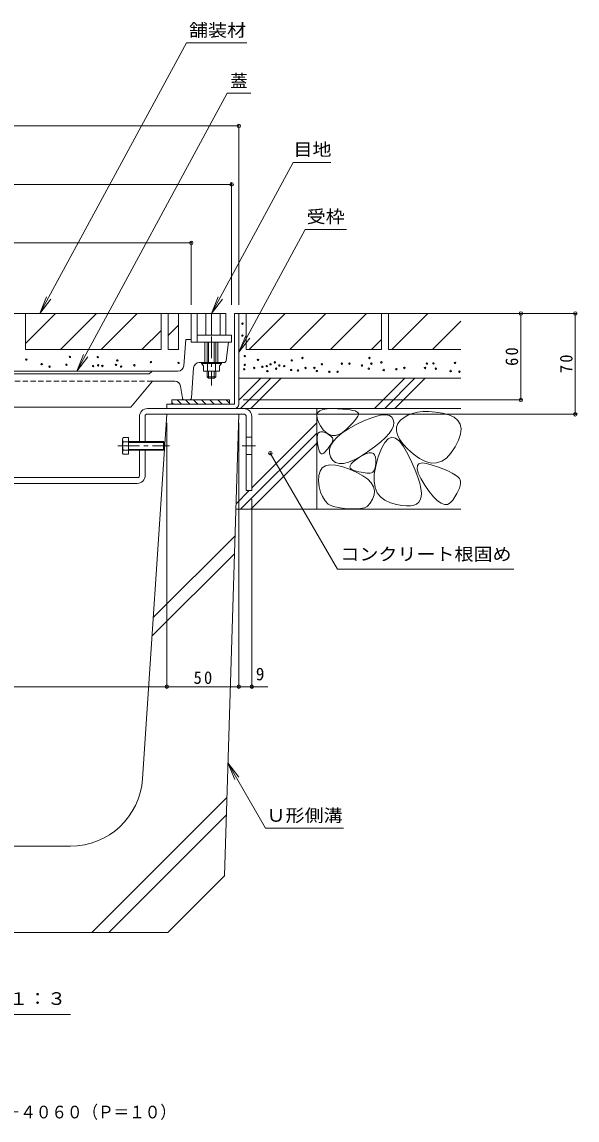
# Model space of a CAD drawing. Units: millimetres at full size, sheet at 1:3. Extents: x -1129 to 1149, y -824 to 763.
# Drawn here: x 635 to 1020, y -810 to -47 of the extents above; entities that cross this region are included whole.
import ezdxf
from ezdxf.enums import TextEntityAlignment as Align

# ---------------------------------------------------------------- set-up
doc = ezdxf.new("R2010")
doc.units = ezdxf.units.MM
doc.header["$LTSCALE"] = 3
doc.header["$PDMODE"] = 32
doc.header["$PDSIZE"] = 2.4
doc.linetypes.add('CHAIN1', pattern=[8, 5, -1, 1, -1])
doc.linetypes.add('DASHED1', pattern=[1.8, 1.2, -0.6])
for name, color, linetype, lineweight in [('4-1', 7, 'Continuous', 9), ('4-2', 3, 'Continuous', 9), ('4-4', 7, 'Continuous', 9), ('4-5', 7, 'Continuous', 9), ('4-6', 6, 'Continuous', 5), ('4-8', 3, 'Continuous', 9), ('4-A', 2, 'Continuous', 9), ('4-E', 7, 'Continuous', 9), ('4-F', 6, 'Continuous', 5), ('F-5_F-5ﾚｲﾔ', 2, 'Continuous', 9)]:
    doc.layers.add(name, color=color, linetype=linetype, lineweight=lineweight)
doc.styles.add('ＭＳ ゴシック', font='')
doc.styles.get('ＭＳ ゴシック').set_extended_font_data('MS Gothic')

msp = doc.modelspace()

# ---------------------------------------------------------------- linework, layer by layer
at = {"layer": '4-1'}
for p, q in [((785.34, -312.949), (785.34, -249.949)), ((782.34, -312.949), (735.34, -312.949)), ((735.34, -315.949), (735.34, -312.949)), ((782.356, -315.949), (735.34, -315.949))]:
    msp.add_line(p, q, dxfattribs=at)
msp.add_lwpolyline([(782.34, -312.949), (782.34, -249.949), (785.34, -249.949)], dxfattribs=at)
msp.add_arc((782.34, -312.949), 3, 270, 0, dxfattribs=at)
at = {"layer": '4-2'}
for p, q in [((394.34, -249.949), (776.34, -249.949)), ((752.34, -269.949), (752.34, -249.949)), ((756.34, -269.949), (756.34, -249.949)), ((762.34, -264.949), (762.34, -249.949)), ((766.34, -264.949), (766.34, -249.949)), ((772.34, -264.949), (772.34, -249.949)), ((776.34, -264.949), (776.34, -249.949)), ((756.34, -264.949), (780.34, -264.949)), ((780.34, -269.949), (780.34, -264.949)), ((747.098, -286.248), (748.471, -267.949)), ((748.471, -267.949), (752.34, -267.949)), ((752.34, -269.949), (780.34, -269.949)), ((761.84, -269.949), (761.84, -283.95)), ((763.34, -269.949), (763.34, -283.95)), ((764.34, -283.95), (764.34, -269.949)), ((768.34, -283.95), (768.34, -269.949)), ((769.34, -269.949), (769.34, -283.95)), ((770.84, -269.949), (770.84, -283.95)), ((776.504, -282.636), (778.09, -269.949)), ((752.44, -308.556), (753.932, -287.665)), ((775.016, -283.95), (757.922, -283.95)), ((759.34, -283.95), (759.34, -284.75)), ((759.34, -284.75), (773.34, -284.75)), ((759.34, -284.75), (760.815, -286.35)), ((763.578, -284.75), (763.578, -289.95)), ((769.103, -284.75), (769.103, -289.95)), ((773.34, -284.75), (771.865, -286.35)), ((771.865, -286.35), (771.865, -289.95)), ((773.34, -283.95), (773.34, -284.75)), ((743.109, -289.949), (427.571, -289.949)), ((722.489, -291.949), (448.191, -291.949)), ((725.34, -296.949), (710.34, -314.949)), ((723.114, -291.73), (725.066, -290.168)), ((725.34, -296.949), (740.908, -296.949)), ((763.34, -289.95), (763.34, -293.95)), ((763.34, -293.95), (769.34, -293.95)), ((763.34, -293.95), (764.34, -294.95)), ((764.34, -289.95), (764.34, -294.95)), ((764.34, -294.95), (768.34, -294.95)), ((768.34, -294.95), (768.34, -289.95)), ((768.34, -294.95), (769.34, -293.95)), ((769.34, -289.95), (769.34, -293.95)), ((744.862, -300.341), (746.144, -308.677)), ((747.627, -309.949), (750.943, -309.949)), ((710.34, -314.949), (460.34, -314.949))]:
    msp.add_line(p, q, dxfattribs=at)
at = {"layer": '4-2', "linetype": 'CHAIN1'}
msp.add_line((766.34, -265.949), (766.34, -299.95), dxfattribs=at)
at = {"layer": '4-2', "linetype": 'DASHED1'}
msp.add_line((725.34, -296.949), (445.34, -296.949), dxfattribs=at)
at = {"layer": '4-2'}
msp.add_lwpolyline([(760.815, -286.35), (760.815, -289.95), (771.865, -289.95)], dxfattribs=at)
for centre, radius, start, end in [((743.109, -285.949), 4, 270, 355.71117), ((757.922, -287.95), 4, 90, 175.91417), ((775.016, -282.45), 1.5, 270, 352.87332), ((722.489, -290.949), 1, 270, 308.66106), ((725.691, -290.949), 1, 90, 128.66106), ((740.908, -300.949), 4, 8.746, 90), ((747.627, -308.449), 1.5, 188.74637, 270), ((750.943, -308.449), 1.5, 270, 355.9142)]:
    msp.add_arc(centre, radius, start, end, dxfattribs=at)
at = {"layer": '4-4'}
for p, q in [((385.34, -119.59), (785.34, -119.59)), ((785.34, -118.69), (785.34, -243.949)), ((780.34, -159.327), (780.34, -243.949)), ((390.34, -160.227), (780.34, -160.227)), ((418.34, -200.81), (752.34, -200.81)), ((752.34, -199.91), (752.34, -243.949)), ((1019.808, -249.949), (791.34, -249.949)), ((981.133, -249.949), (981.133, -309.949)), ((1018.908, -249.949), (1018.908, -319.949)), ((982.033, -309.949), (788.34, -309.949)), ((1019.808, -319.949), (799.034, -319.949)), ((735.34, -510.098), (735.34, -325.949)), ((785.34, -510.098), (785.34, -325.949)), ((794.34, -510.098), (794.34, -378.949)), ((735.34, -509.198), (435.34, -509.198)), ((785.34, -509.198), (735.34, -509.198)), ((805.397, -509.198), (785.34, -509.198))]:
    msp.add_line(p, q, dxfattribs=at)
for p in [(785.34, -119.59), (780.34, -160.227), (752.34, -200.81), (981.133, -249.949), (1018.908, -249.949), (981.133, -309.949), (1018.908, -319.949), (735.34, -509.198), (785.34, -509.198), (794.34, -509.198)]:
    msp.add_point(p, dxfattribs=at)
at = {"layer": '4-5'}
for p, q in [((647.138, -249.949), (748.92, -61.793)), ((790.844, -61.793), (748.92, -61.793)), ((672.896, -289.949), (777.374, -96.81)), ((793.598, -96.81), (777.374, -96.81)), ((766.34, -249.949), (823.121, -144.983)), ((849.122, -144.983), (823.121, -144.983)), ((785.34, -276.89), (831.456, -191.639)), ((860.054, -191.639), (831.456, -191.639)), ((647.138, -249.949), (651.922, -238.401)), ((647.138, -249.949), (654.748, -240.032)), ((766.34, -249.949), (771.124, -238.401)), ((766.34, -249.949), (773.95, -240.032)), ((785.34, -276.89), (790.124, -265.342)), ((785.34, -276.89), (792.95, -266.973)), ((672.861, -289.996), (677.645, -278.447)), ((672.861, -289.996), (680.471, -280.079)), ((777.788, -562.141), (785.397, -572.058)), ((777.788, -562.141), (782.571, -573.69)), ((506, -736.862), (668.613, -736.862))]:
    msp.add_line(p, q, dxfattribs=at)
for points in [[(807.216, -346.888), (853.817, -427.602), (976.191, -427.602)], [(777.788, -562.141), (803.967, -607.485), (858.041, -607.485)]]:
    msp.add_lwpolyline(points, dxfattribs=at)
msp.add_point((807.216, -346.888), dxfattribs=at)
at = {"layer": '4-6'}
for p, q in [((738.84, -309.949), (738.84, -312.949)), ((778.84, -309.949), (738.84, -309.949)), ((738.84, -311.862), (739.927, -312.949)), ((742.583, -309.949), (745.583, -312.949)), ((748.24, -309.949), (751.24, -312.949)), ((753.897, -309.949), (756.897, -312.949)), ((759.554, -309.949), (762.554, -312.949)), ((765.211, -309.949), (768.211, -312.949)), ((770.868, -309.949), (773.868, -312.949)), ((776.525, -309.949), (778.84, -312.264)), ((778.84, -312.949), (778.84, -309.949)), ((738.84, -312.949), (778.84, -312.949))]:
    msp.add_line(p, q, dxfattribs=at)
at = {"layer": '4-8'}
for p, q in [((721.34, -319.949), (789.34, -319.949)), ((721.94, -315.949), (788.74, -315.949)), ((716.34, -338.949), (716.34, -321.549)), ((720.34, -338.949), (720.34, -320.949)), ((790.34, -320.949), (790.34, -372.949)), ((794.34, -321.549), (794.34, -372.949)), ((716.34, -362.949), (716.34, -344.949)), ((720.34, -362.349), (720.34, -344.949)), ((455.34, -363.949), (715.34, -363.949)), ((714.74, -367.949), (455.94, -367.949)), ((790.34, -372.949), (794.34, -372.949))]:
    msp.add_line(p, q, dxfattribs=at)
at = {"layer": '4-8', "linetype": 'DASHED1'}
for p, q in [((716.749, -338.949), (720.749, -338.949)), ((790.34, -335.949), (794.34, -335.949)), ((716.749, -344.949), (720.749, -344.949)), ((790.34, -347.949), (794.34, -347.949))]:
    msp.add_line(p, q, dxfattribs=at)
at = {"layer": '4-8', "linetype": 'CHAIN1'}
msp.add_line((797.002, -341.949), (787.678, -341.949), dxfattribs=at)
at = {"layer": '4-8'}
for centre, radius, start, end in [((721.94, -321.549), 5.6, 90.00008, 180.00008), ((721.34, -320.949), 1, 90.00008, 180.00008), ((788.74, -321.549), 5.6, 0.00008, 90.00008), ((789.34, -320.949), 1, 0.00008, 90.00008), ((714.74, -362.349), 5.6, 270, 0.00009), ((715.34, -362.949), 1, 270, 0.00009)]:
    msp.add_arc(centre, radius, start, end, dxfattribs=at)
at = {"layer": '4-A', "linetype": 'CHAIN1'}
msp.add_line((701.35, -341.95), (737.244, -341.95), dxfattribs=at)
at = {"layer": '4-A'}
for p, q in [((705.158, -336.177), (704.711, -336.95)), ((704.711, -346.95), (704.711, -336.95)), ((705.158, -336.177), (708.711, -336.177)), ((705.158, -339.064), (708.711, -339.064)), ((708.711, -336.177), (708.711, -347.724)), ((708.711, -338.95), (733.17, -338.95)), ((708.711, -339.492), (733.711, -339.492)), ((733.17, -338.95), (733.17, -344.95)), ((733.711, -339.492), (733.17, -338.95)), ((733.711, -344.409), (733.711, -339.492)), ((704.711, -346.95), (705.158, -347.724)), ((705.158, -344.837), (708.711, -344.837)), ((705.158, -347.724), (708.711, -347.724)), ((708.711, -344.409), (733.711, -344.409)), ((708.711, -344.95), (733.17, -344.95)), ((733.711, -344.409), (733.17, -344.95))]:
    msp.add_line(p, q, dxfattribs=at)
for centre, radius, start, end in [((708.109, -337.881), 3.408, 150.00012, 175.61586), ((707.557, -337.53), 2.848, 181.80881, 212.57567), ((714.265, -341.95), 9.553, 162.41215, 197.58807), ((707.557, -346.37), 2.848, 147.42456, 178.19142), ((708.109, -346.02), 3.408, 184.38437, 210.0001)]:
    msp.add_arc(centre, radius, start, end, dxfattribs=at)
at = {"layer": '4-E', "color": 2}
for p, q in [((637.34, -274.949), (637.34, -249.949)), ((637.34, -270.795), (658.186, -249.949)), ((637.34, -249.949), (731.34, -249.949)), ((661.471, -274.949), (686.471, -249.949)), ((689.771, -274.949), (714.77, -249.949)), ((731.34, -249.949), (731.34, -274.949)), ((736.34, -249.949), (736.34, -274.949)), ((743.471, -249.949), (743.471, -274.949)), ((790.34, -249.949), (785.34, -249.949)), ((790.34, -249.949), (790.34, -274.949)), ((884.34, -249.949), (790.34, -249.949)), ((792.487, -274.949), (817.487, -249.949)), ((820.772, -274.949), (845.772, -249.949)), ((849.056, -274.949), (874.056, -249.949)), ((884.34, -249.949), (884.34, -274.949)), ((939.54, -249.949), (889.34, -249.949)), ((891.487, -274.949), (916.487, -249.949)), ((736.34, -265.124), (743.471, -257.993)), ((919.772, -274.949), (939.54, -255.18)), ((718.071, -274.949), (731.34, -261.68)), ((877.34, -274.949), (884.34, -267.949)), ((637.34, -274.949), (731.34, -274.949)), ((736.34, -274.949), (743.471, -274.949)), ((790.34, -274.949), (884.34, -274.949)), ((785.34, -294.949), (939.54, -294.949)), ((785.34, -310.136), (800.527, -294.949)), ((786.598, -315.949), (807.598, -294.949)), ((793.669, -315.949), (814.669, -294.949)), ((879.527, -315.949), (900.527, -294.949)), ((886.598, -315.949), (907.598, -294.949)), ((893.669, -315.949), (914.669, -294.949)), ((778.94, -315.949), (939.54, -315.949)), ((839.54, -315.949), (839.54, -385.949)), ((794.34, -371.136), (839.54, -325.936)), ((786.598, -385.949), (839.54, -333.007)), ((793.669, -385.949), (839.54, -340.078)), ((783.403, -382.073), (792.527, -372.949)), ((783.282, -385.949), (939.54, -385.949))]:
    msp.add_line(p, q, dxfattribs=at)
for points in [[(889.34, -249.949), (889.34, -274.949), (939.54, -274.949)], [(847.413, -382.346), (845.18, -379.953), (843.393, -377.15), (842.051, -373.938), (841.155, -370.316), (840.704, -366.285), (840.839, -362.45), (841.7, -359.418), (843.287, -357.188), (845.6, -355.761), (848.639, -355.136), (852.404, -355.314), (856.895, -356.294), (862.112, -358.077), (867.246, -360.313), (871.487, -362.652), (874.836, -365.094), (877.292, -367.641), (878.856, -370.29), (879.527, -373.044), (879.306, -375.901), (878.192, -378.861)], [(878.192, -378.861), (876.492, -381.624), (874.514, -383.892)], [(847.413, -382.346), (850.916, -383.97), (855.648, -385.022)], [(855.648, -385.022), (858.722, -385.386), (862.12, -385.547), (865.84, -385.709)], [(874.514, -383.892), (872.554, -384.941), (869.885, -385.507), (865.84, -385.709)]]:
    msp.add_lwpolyline(points, dxfattribs=at)
for points in [[(868.062, -318.647), (868.386, -319.314), (868.323, -320.215), (867.873, -321.35), (867.035, -322.718), (865.809, -324.32), (864.195, -326.155), (862.194, -328.224), (859.806, -330.527), (857.267, -332.602), (854.816, -333.991), (852.453, -334.692), (850.177, -334.706), (847.989, -334.033), (845.888, -332.673), (843.875, -330.626), (841.95, -327.891), (840.432, -325.012), (839.643, -322.532), (839.583, -320.449), (840.251, -318.765), (841.647, -317.48), (843.771, -316.592), (846.624, -316.103), (850.206, -316.011), (853.937, -316.147), (857.24, -316.338), (860.115, -316.584), (862.561, -316.886), (864.579, -317.243), (866.168, -317.656), (867.329, -318.123)], [(892.592, -323.565), (892.986, -325.69), (892.631, -328.011), (891.528, -330.526), (889.676, -333.237), (887.076, -336.142), (883.727, -339.243), (879.63, -342.538), (874.784, -346.029), (869.814, -349.224), (865.343, -351.633), (861.372, -353.256), (857.9, -354.093), (854.928, -354.144), (852.455, -353.409), (850.482, -351.888), (849.008, -349.581), (848.215, -346.867), (848.285, -344.127), (849.217, -341.359), (851.012, -338.565), (853.669, -335.743), (857.189, -332.895), (861.571, -330.019), (866.816, -327.117), (872.185, -324.51), (876.941, -322.521), (881.083, -321.15), (884.612, -320.397), (887.527, -320.262), (889.829, -320.745), (891.517, -321.846)], [(906.512, -347.565), (910.851, -350.732), (914.987, -352.818), (918.921, -353.822), (922.652, -353.745), (926.181, -352.586), (929.507, -350.346), (932.631, -347.024), (935.552, -342.621), (937.881, -337.928), (939.227, -333.738), (939.591, -330.05), (938.972, -326.865), (937.371, -324.182), (934.787, -322.002), (931.221, -320.324), (926.672, -319.149), (921.808, -318.417), (917.297, -318.072), (913.138, -318.111), (909.332, -318.537), (905.878, -319.347), (902.777, -320.544), (900.028, -322.125), (897.632, -324.093), (895.828, -326.349), (894.857, -328.8), (894.718, -331.443), (895.412, -334.281), (896.938, -337.311), (899.297, -340.536), (902.488, -343.953)], [(850.448, -338.562), (850.092, -339.323), (849.654, -340.136), (849.133, -340.999), (848.53, -341.914), (847.843, -342.88), (847.074, -343.897), (846.222, -344.966), (845.287, -346.085), (844.35, -346.995), (843.49, -347.434), (842.707, -347.402), (842.002, -346.899), (841.374, -345.926), (840.823, -344.482), (840.35, -342.568), (839.954, -340.182), (839.723, -337.772), (839.741, -335.781), (840.011, -334.211), (840.53, -333.061), (841.301, -332.33), (842.322, -332.02), (843.593, -332.13), (845.115, -332.659), (846.64, -333.399), (847.919, -334.138), (848.954, -334.877), (849.743, -335.615), (850.287, -336.352), (850.586, -337.089), (850.639, -337.826)], [(911.32, -379.42), (911.942, -377.317), (912.079, -374.68), (911.732, -371.509), (910.9, -367.804), (909.584, -363.565), (907.783, -358.792), (905.498, -353.485), (902.728, -347.644), (899.77, -342.331), (896.92, -338.605), (894.178, -336.469), (891.544, -335.92), (889.018, -336.961), (886.6, -339.589), (884.29, -343.807), (882.088, -349.612), (880.343, -355.884), (879.403, -361.498), (879.269, -366.456), (879.94, -370.756), (881.417, -374.4), (883.699, -377.386), (886.787, -379.716), (890.68, -381.388), (894.762, -382.534), (898.414, -383.281), (901.638, -383.632), (904.432, -383.584), (906.798, -383.14), (908.734, -382.297), (910.242, -381.058)], [(876.516, -360.854), (875.466, -360.853), (874.314, -360.786), (873.06, -360.652), (871.705, -360.452), (870.248, -360.184), (868.689, -359.85), (867.029, -359.449), (865.267, -358.982), (863.741, -358.4), (862.79, -357.658), (862.412, -356.754), (862.609, -355.69), (863.38, -354.464), (864.724, -353.078), (866.643, -351.53), (869.137, -349.822), (871.745, -348.286), (874.01, -347.256), (875.932, -346.731), (877.509, -346.712), (878.744, -347.199), (879.635, -348.192), (880.182, -349.69), (880.386, -351.694), (880.353, -353.812), (880.192, -355.652), (879.902, -357.214), (879.483, -358.498), (878.934, -359.504), (878.257, -360.232), (877.451, -360.682)], [(939.063, -365.578), (939.286, -366.721), (939.259, -368.035), (938.983, -369.521), (938.457, -371.177), (937.682, -373.005), (936.657, -375.004), (935.383, -377.174), (933.859, -379.516), (932.112, -381.477), (930.17, -382.508), (928.032, -382.607), (925.697, -381.775), (923.167, -380.013), (920.441, -377.319), (917.519, -373.694), (914.401, -369.138), (911.668, -364.526), (909.902, -360.735), (909.103, -357.763), (909.27, -355.61), (910.404, -354.278), (912.504, -353.765), (915.572, -354.073), (919.605, -355.2), (923.862, -356.707), (927.597, -358.154), (930.811, -359.541), (933.504, -360.868), (935.675, -362.135), (937.326, -363.343), (938.455, -364.49)]]:
    msp.add_lwpolyline(points, close=True, dxfattribs=at)
at = {"layer": '4-E'}
for centre in [(787.843, -256.957), (787.843, -265.218), (637.817, -281.899), (668.053, -280.1), (687.475, -280.245), (701.015, -282.525), (789.505, -279.522), (798.636, -282.13), (822.115, -282.565), (829.506, -280.826), (876.028, -280.826), (648.469, -285.055), (653.974, -286.828), (665.714, -285.523), (684.211, -286.462), (687.653, -285.906), (690.621, -286.381), (700.066, -285.62), (703.63, -286.812), (712.851, -285.912), (724.322, -283.663), (743.523, -284.228), (789.071, -288.652), (789.505, -285.609), (796.027, -287.783), (801.68, -286.913), (804.723, -286.478), (805.158, -289.957), (807.332, -285.174), (810.375, -283.87), (811.245, -288.217), (813.419, -286.043), (816.897, -286.478), (821.68, -289.087), (826.462, -289.522), (831.68, -287.783), (837.767, -287.783), (839.506, -289.957), (842.984, -285.174), (856.898, -284.739), (862.115, -284.739), (870.811, -286.043), (875.594, -288.217), (877.333, -284.739), (884.289, -283.87), (885.904, -289.192), (894.701, -288.626), (900.262, -287.762), (914.61, -287.762), (915.914, -284.719), (920.47, -284.626), (922.116, -288.217), (932.373, -289.896), (935.417, -284.243), (938.46, -290.33), (848.202, -290.391), (853.854, -290.391)]:
    msp.add_circle(centre, 0.5, dxfattribs=at)
at = {"layer": '4-F'}
for p, q in [((718.47, -573.271), (735.34, -319.949)), ((785.34, -319.949), (735.34, -319.949)), ((775.34, -640.638), (785.34, -319.949)), ((725.932, -461.22), (782.705, -404.447)), ((725.074, -474.099), (782.318, -416.855)), ((683.203, -679.949), (777.04, -586.112)), ((695.224, -679.949), (776.653, -598.52)), ((668.58, -619.949), (502.1, -619.949)), ((736.029, -679.949), (775.34, -640.638)), ((434.651, -679.949), (733.536, -679.949)), ((733.536, -679.949), (736.029, -679.949))]:
    msp.add_line(p, q, dxfattribs=at)
msp.add_arc((668.58, -569.949), 50, 270, 356.19, dxfattribs=at)

# ---------------------------------------------------------------- texts
at = {"layer": '4-4', "color": 2, "style": 'ＭＳ ゴシック'}
msp.add_text('9', height=8.798, dxfattribs=at).set_placement((797.15, -507.398), align=Align.BOTTOM_LEFT)
at = {"layer": '4-4', "color": 2, "char_height": 8.798, "attachment_point": 7, "rotation": 90, "style": 'ＭＳ ゴシック'}
for s, insert in [('\\T1.27;\\W0.95;60', (979.333, -286.324)), ('\\T1.27;\\W0.95;70', (1017.108, -291.324))]:
    msp.add_mtext(s, dxfattribs=dict(at, insert=insert))
at = {"layer": '4-4', "color": 2, "insert": (753.965, -507.398), "char_height": 8.798, "attachment_point": 7, "style": 'ＭＳ ゴシック'}
msp.add_mtext('\\T1.27;\\W0.95;50', dxfattribs=at)
at = {"layer": '4-5', "color": 2, "style": 'ＭＳ ゴシック', "width": 1.1}
for s, p in [('舗装材', (750.768, -60.118)), ('目地', (823.26, -142.975)), ('受枠', (832.459, -189.631)), ('コンクリート根固め', (855.855, -424.13)), ('Ｕ形側溝', (804.574, -605.633)), ('Ｂ－Ｂ断面図\u3000Ｓ＝１：３', (507.068, -732.905))]:
    msp.add_text(s, height=8.798, dxfattribs=at).set_placement(p, align=Align.BOTTOM_LEFT)
at = {"layer": '4-5', "color": 2, "style": 'ＭＳ ゴシック'}
msp.add_text('蓋', height=8.798, dxfattribs=at).set_placement((779.423, -95.418), align=Align.BOTTOM_LEFT)
at = {"layer": 'F-5_F-5ﾚｲﾔ', "style": 'ＭＳ ゴシック', "width": 0.9}
msp.add_text('Ｕ字溝用\u3000ステンレス目地付\u3000鋳鉄製蓋\u3000側溝用\u3000タイル用\u3000充填深さ40mm ＳＥＭ－１４－４０６０（Ｐ＝１０）', height=8.798, dxfattribs=at).set_placement((185.519, -811.723), align=Align.BOTTOM_LEFT)

doc.saveas('drawing.dxf')
